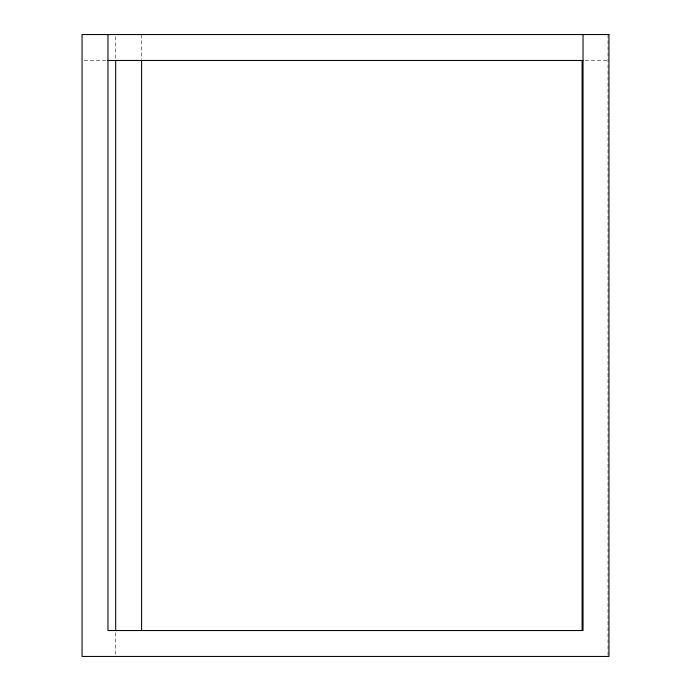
<?xml version="1.0" encoding="UTF-8"?>
<svg xmlns="http://www.w3.org/2000/svg" width="691" height="691" viewBox="0 0 691 691"><rect width="100%" height="100%" fill="white"/><g stroke="black" fill="none" stroke-linecap="round" stroke-linejoin="round"><path stroke-width="0.52" stroke-dasharray="3.46 2.59" d="M84.216 60.462L105.809 60.462M585.191 60.462L608.028 60.462M608.028 34.55L608.028 655.37M141.603 34.55L141.603 59.426M115.691 36.623L115.691 59.426M115.691 632.697L115.691 655.37"/><path stroke-width="1.04" d="M107.969 60.462L583.031 60.462M583.031 34.55L583.031 630.538L107.969 630.538L107.969 34.55M582.116 60.462L582.116 630.538M141.603 60.462L141.603 630.538M115.691 60.462L115.691 630.538M608.944 34.55L82.056 34.55L82.056 656.45L608.944 656.45L608.944 34.55"/></g></svg>
